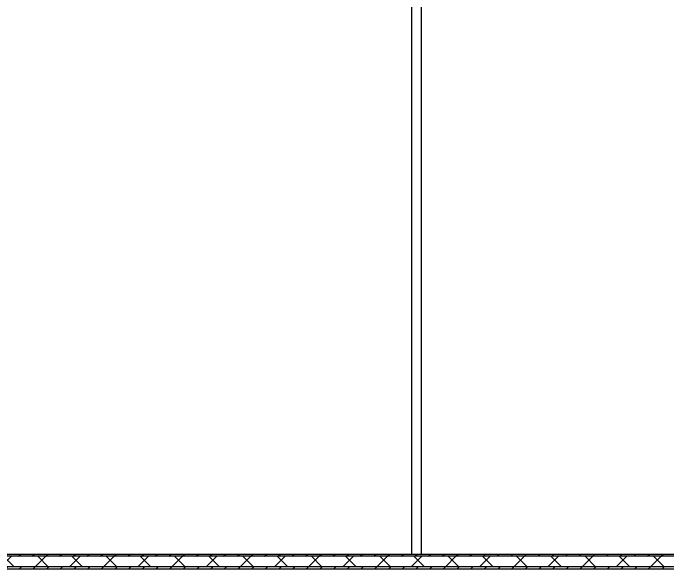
# Model space of a CAD drawing. Extents: x -3873 to 164127, y 7129 to 96529.
# Drawn here: x 64895 to 71668, y 22880 to 28626 of the extents above; entities that cross this region are included whole.
import ezdxf

# ---------------------------------------------------------------- set-up
doc = ezdxf.new("R2010")
doc.units = 0
doc.layers.add('BUILDING', color=2, linetype='CONTINUOUS')
pattern_1 = [(45, (86766.83, 23330.01), (-70.71068, 70.71068), [])]

msp = doc.modelspace()

# ---------------------------------------------------------------- hatches: boundary and pattern name
at = {"layer": 'BUILDING', "linetype": 'Continuous'}
h = msp.add_hatch(dxfattribs=at)
h.set_pattern_fill('МЕТАЛЛ__ТВЕРДЫЙ_СПЛАВ__Г_EF', color=256, style=0, pattern_type=2)
h.set_pattern_definition(pattern_1)
h.paths.add_polyline_path([(97878.4, 23030), (26466.8, 23030), (26446.8, 23010), (97898.4, 23010)])
h = msp.add_hatch(dxfattribs=at)
h.set_pattern_fill('ТЕПЛОИЗОЛЯЦИЯ__ГОСТ_', color=256, style=0, pattern_type=2)
h.set_pattern_definition([(45, (86766.83, 23330), (-176.7767, 176.7767), []), (135, (86766.83, 23330), (176.9181, 176.9181), [])])
h.paths.add_polyline_path([(97691.9, 23010), (26446.8, 23010), (26336.8, 22900), (97801.9, 22900)])
h = msp.add_hatch(dxfattribs=at)
h.set_pattern_fill('МЕТАЛЛ__ТВЕРДЫЙ_СПЛАВ__Г_EF', color=256, style=0, pattern_type=2)
h.set_pattern_definition(pattern_1)
h.paths.add_polyline_path([(97791.1, 22900), (26336.8, 22900), (26316.8, 22880), (97811.1, 22880)])

# ---------------------------------------------------------------- linework, layer by layer
for p, q in [((97825.7, 23010), (26446.8, 23010)), ((97815, 22900), (26336.8, 22900))]:
    msp.add_line(p, q, dxfattribs=at)
at = {"layer": 'BUILDING', "color": 2, "ltscale": 20}
for points in [[(69016.8, 35630), (69016.8, 23030)], [(69116.8, 35630), (69116.8, 23030)]]:
    msp.add_lwpolyline(points, dxfattribs=at)
at = {"layer": 'BUILDING', "linetype": 'Continuous', "flags": 128}
for points in [[(97823.6, 23030), (45216.8, 23030)], [(26316.8, 22880), (97835, 22880)]]:
    msp.add_lwpolyline(points, dxfattribs=at)

doc.saveas('drawing.dxf')
